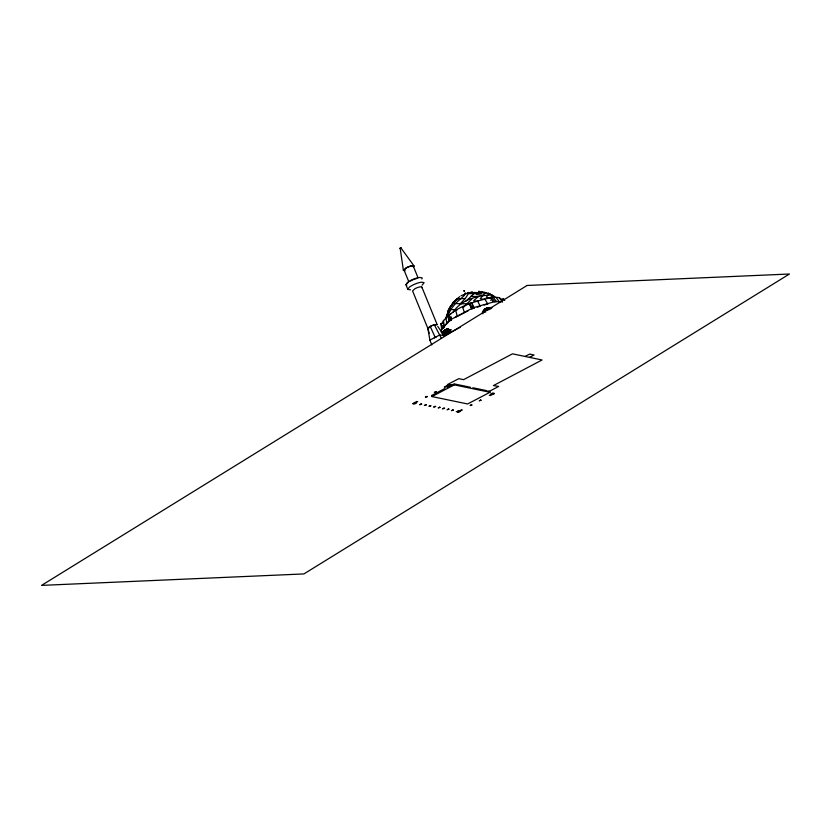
<?xml version="1.0" encoding="UTF-8"?>
<svg xmlns="http://www.w3.org/2000/svg" width="831" height="831" viewBox="0 0 831 831"><rect width="100%" height="100%" fill="white"/><g stroke="black" fill="none" stroke-linecap="round" stroke-linejoin="round"><path stroke-width="1.25" d="M464.259 290.767L464.394 291.079M503.316 299.347L503.368 298.734L501.218 299.534M442.798 333.875L442.83 332.462L444.658 330.395L448.823 329.066L445.312 331.631L442.861 334.841M447.774 312.664C448.418 306.701 454.09 303.159 457.569 298.817L465.267 298.516L468.445 293.675L481.128 293.426M491.298 296.636L491.64 294.953C477.461 295.441 460.54 299.721 452.874 312.695M474.169 307.927L471.686 302.619L469.588 303.377L469.39 304.364L471.966 309.194M471.478 303.606L471.686 302.619M472.413 305.611L474.065 308.436M400.926 247.898L400.168 248.261L400.926 247.898L414.015 265.941A5.942 1.454 -22.2 0 1 413.807 266.668M421.878 278.977L422.179 277.907L419.738 277.461A8.352 2.046 -22.2 0 0 409.891 280.868L407.502 282.353L405.912 284.669L407.844 289.385L410.462 289.78M400.189 248.23L400.885 247.908L400.168 248.261L403.388 270.397L405.113 270.646M403.388 270.397L405.985 267.904A5.495 1.35 -22.2 0 1 412.415 265.681L414.015 265.941M407.844 289.385L409.423 287.079L411.812 285.594A8.352 2.046 -22.2 0 1 421.67 282.176L424.111 282.623L422.106 285.199M429.149 333.283L427.944 328.588L412.581 290.954L414.846 288.783A4.789 1.174 -22.2 0 1 420.444 286.84L421.836 287.069L437.199 324.703C436.742 324.319 429.056 325.212 427.944 328.588L429.856 340.087L431.756 344.886M427.944 328.588L431.902 325.586L436.867 324.495M448.875 310.721L451.212 305.403M443.068 332.036L442.31 333.73L444.606 330.343L442.57 332.815L447.535 333.148L450.797 331.091L449.426 332.41M445.956 329.575L442.892 332.764M443.557 328.152L445.094 325.326L448.636 321.929M446.943 314.326L455.388 303.616L464.55 295.213M482.177 313.152L486.571 308.374M447.171 315.77L450.963 309.537L457.299 309.818M485.73 312.051L483.185 311.957L482.229 313.516L483.04 313.723M450.516 308.311L450.257 307.086L453.207 302.287L457.362 298.63L453.207 302.287L453.331 303.408L449.218 308.53L450.963 309.537M484.951 299.503L480.204 298.713L485.252 292.907L478.677 291.245L478.448 292.522L474.231 293.52L466.035 301.019M484.12 312.009L487.548 307.989L490.726 307.927M446.798 316.684L445.79 318.169L448.2 312.144L448.096 310.482M459.076 411.179L458.38 412.166L456.25 411.584M444.17 334.893L448.304 330.333L449.81 329.855L448.657 330.894L450.797 331.091M486.758 309.205L484.826 309.277L483.185 311.957M457.008 299.96L458.432 298.204L456.022 299.887L459.751 296.636M441.136 330.219L448.979 320.527L473.151 307.761L495.878 301.31L500.802 302.328M463.584 307.169L472.174 298.589M447.743 385.864L448.595 384.95L450.495 385.2M453.331 303.408L460.197 303.782L465.267 298.516M443.598 331.538L445.312 331.631L446.579 330.323M450.257 307.086L452.625 304.697M442.83 332.462L443.422 331.86M483.777 310.43L484.774 309.236L482.998 311.345L483.777 310.43L486.945 309.828L489.002 307.958C494.819 307.626 487.61 307.179 486.509 308.218M406.972 283.579L408.135 282.457M450.319 330.364L451.181 329.523M442.31 333.73L446.403 329.492M489.49 308.228L491.36 308.415L485.491 310.514M488.836 309.786L489.989 308.737L488.14 308.654M445.198 329.845L444.273 330.665L444.876 330.239M485.377 308.727L484.442 309.548L486.125 308.457M485.252 292.907L472.278 292.439L467.593 293.353L468.715 292.398L466.243 293.738L467.24 293.426M443.37 331.611L445.8 329.834M485.231 309.329L485.979 308.727M444.398 331.226L446.205 329.855M450.849 313.993L447.888 315.271L448.875 321.337L451.451 320.143L450.828 316.341M489.251 298.402L492.96 296.698L496.429 301.736L494.84 301.944L491.37 296.906M490.841 298.184L492.96 296.698M490.529 300.313L491.578 299.575L493.022 301.674M452.407 303.679L454.526 302.37M445.063 330.447L446.018 329.886M455.045 317.556L468.237 310.742M415.074 403.887L412.945 403.658L416.861 401.435M413.755 403.804L417.671 401.581M461.101 295.691L465.235 294.143L464.28 294.6M457.611 411.999L461.548 409.787M462.316 409.943L458.38 412.166L459.865 411.387L457.736 410.815M464.062 291.068L463.781 290.684A2.078 0.779 61.9 0 0 464.165 290.84M469.453 293.146L472.029 291.774M488.451 307.522L487.662 307.854M429.856 340.087L439.911 334.883L444.211 335.745L460.145 327.331M488.628 391.723L498.652 386.446L493.437 385.574L542.061 359.979L512.478 353.84L463.615 379.653L458.785 378.676L447.483 384.524L452.49 385.532M444.897 388.503L431.528 395.525L431.954 396.564L467.645 403.97L489.978 392.274L489.552 391.235M447.13 387.329L452.698 384.41M431.954 396.564L454.235 384.867L489.978 392.274M525.057 356.447L529.638 354.089L534.053 355.003L529.472 357.372M444.294 387.038L448.595 384.95M445.042 387.173L449.342 385.085M489.293 395.452L493.656 393.375M490.03 395.587L494.383 393.52L492.357 392.99M446.33 329.336L447.888 328.796M441.728 330.042L441.001 323.519L443.12 322.605M486.945 309.828L488.483 309.215M446.777 330.946L448.304 330.333M477.274 307.21L479.258 306.566M467.593 293.353L470.491 292.419M488.067 307.678L486.623 308.031M412.945 403.658L415.22 402.973M492.025 394.143L494.383 393.52M486.135 308.259L486.748 308.104M445.967 329.377L446.569 329.221M484.203 304.956L487.828 304.084L484.774 298.911M448.335 328.796L446.444 329.149M491.111 297.695C473.815 301.518 453.819 307.158 442.726 321.784L443.255 323.747M460.197 303.782L471.551 303.71M445.312 331.631L449.041 331.652M491.007 307.813L491.952 307.802L490.955 307.563M493.998 297.311L498.278 297.488L500.771 298.599L501.031 299.575M470.782 296.335L478.199 296.657L473.577 300.843L478.459 301.279M447.961 329.772L449.81 329.855M476.194 294.6L483.684 295.358M414.42 402.89L416.56 403.108M482.042 291.951L490.01 293.894M447.016 385.781L448.969 386M470.315 387.246L453.809 383.818L454.235 384.867M472.849 387.765L486.81 390.663M490.757 393.821L492.783 394.341M489.501 298.194L486.249 297.28L488.275 294.776L488.285 293.063L495.006 296.833M405.912 284.669L406.826 285.085M491.64 294.953L493.572 295.878M484.556 292.211L486.031 292.917M418.045 277.783L413.329 266.221L411.937 266.003A4.789 1.174 -22.2 0 0 406.338 267.935L404.074 270.117L408.79 281.667M441.001 323.519L441.625 326.136M503.368 298.734L504.718 300.458M499.524 298.038L502.578 302.141M496.138 297.405L499.784 302.494M437.729 326.375L444.211 335.745M434.301 324.755L441.438 338.425M477.576 300.967L480.245 306.244M469.588 303.377L472.07 308.685M430.198 326.417L435.164 337.334M470.45 304.8L471.811 308.052M489.241 392.128L488.077 390.934L488.503 391.972M462.555 306.961L464.425 312.56M455.752 310.503L457.268 316.289M450.797 317.671L451.285 320.06M449.083 314.326L450.07 320.392M445.873 317.484L446.87 323.623M443.453 320.434L444.325 326.739M443.307 325.69L443.525 327.736M442.923 325.253L443.266 328.307M434.26 337.937A5.028 1.236 -22.2 0 1 436.483 336.825M421.836 287.069A5.194 1.278 -22.2 0 1 421.649 287.703M410.317 281.096A7.645 1.88 -22.2 0 1 412.145 280.161M413.111 279.735A7.645 1.88 -22.2 0 1 416.861 278.437M445.79 334.27A7.645 1.87 -22.2 0 1 447.556 333.428M449.415 332.701A7.645 1.87 -22.2 0 1 451.233 332.12L451.493 331.652L449.509 332.296A9.048 2.223 -22.2 0 0 443.39 335.184M413.329 266.221A5.194 1.278 -22.2 0 1 413.152 266.855M441.084 331.964A1.257 1.143 -78.3 0 1 441.697 331.611M464.934 293.395L465.453 293.218L464.934 293.395M527.083 285.469L41.55 585.388L303.917 573.93L789.45 274.012L527.083 285.469M421.068 404.001L419.665 404.739L421.753 404.126L421.068 404.001M425.742 404.77L424.35 405.507L426.438 404.884L425.742 404.77M430.333 405.611L428.931 406.349L431.019 405.725L430.333 405.611M435.018 406.369L433.616 407.107L435.704 406.494L435.018 406.369M426.708 396.47L425.368 397.176L427.435 396.595L426.708 396.47M435.683 391.733L434.343 392.44L436.42 391.858L435.683 391.733M471.437 404.822L470.076 405.528L472.112 404.967L471.437 404.822M480.578 400.116L479.217 400.822L481.253 400.262L480.578 400.116M439.589 407.221L438.166 407.948L440.243 407.356L439.589 407.221M443.951 408.146L442.528 408.883L444.616 408.281L443.951 408.146M448.491 409.008L447.068 409.745L449.156 409.143L448.491 409.008M452.853 409.943L451.43 410.67L453.518 410.078L452.853 409.943"/></g></svg>
